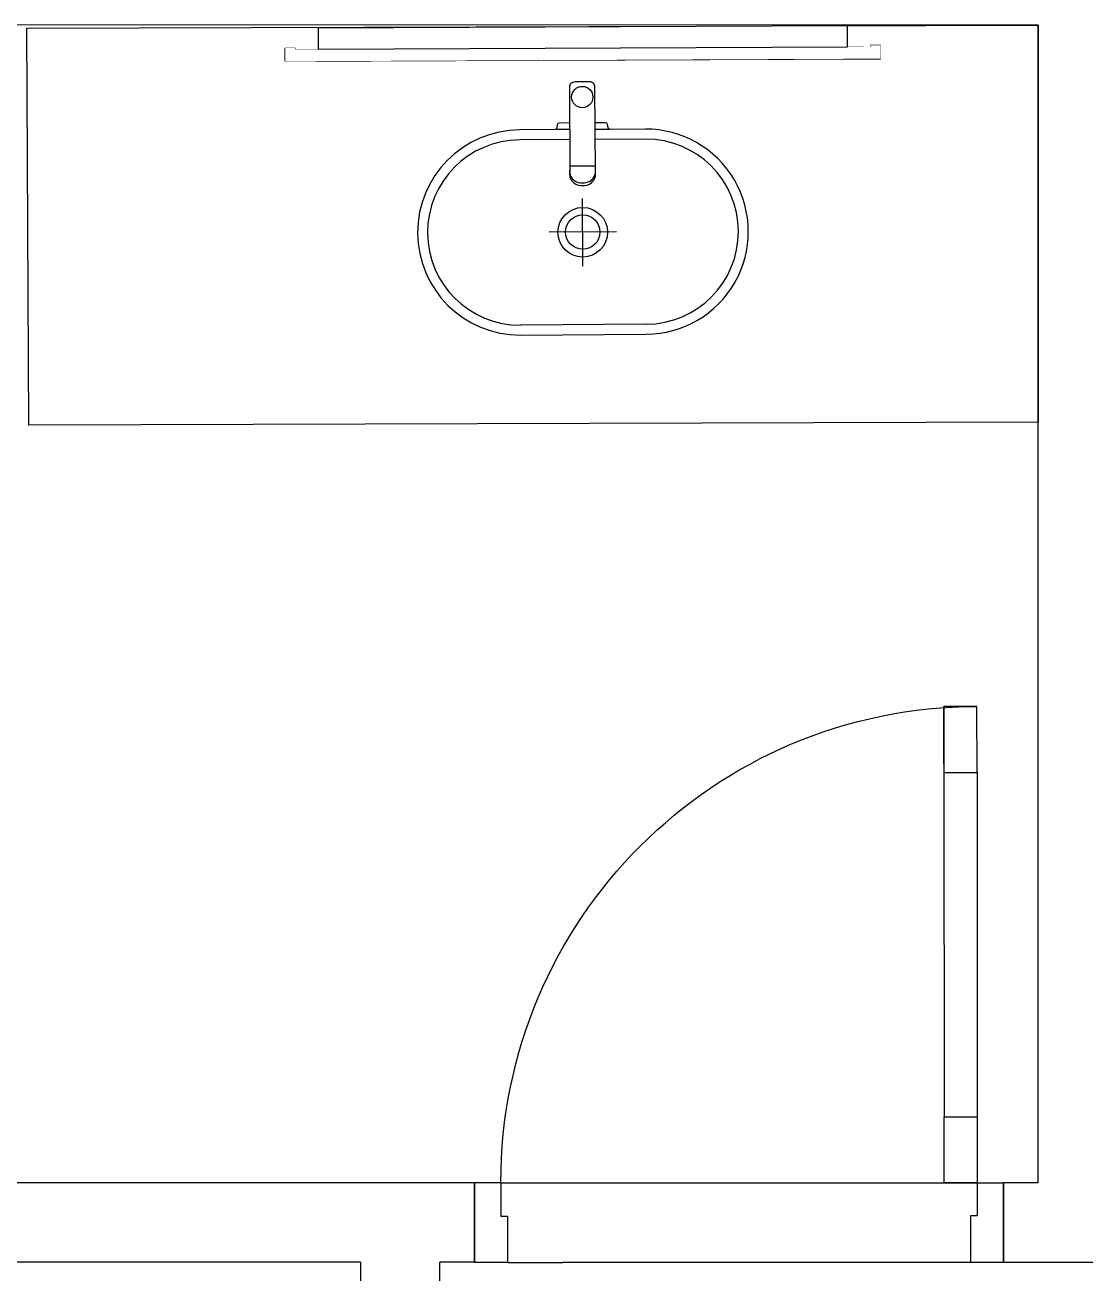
# Model space of a CAD drawing. Extents: x -678889171 to 586587, y -792238163 to 335485.
# Drawn here: x 84183 to 85786, y 71441 to 73327 of the extents above; entities that cross this region are included whole.
import ezdxf

# ---------------------------------------------------------------- set-up
doc = ezdxf.new("R2010")
doc.units = 0
doc.header["$MEASUREMENT"] = 0
doc.set_wipeout_variables(frame=1)
doc.linetypes.add('XR-A-TYP35$0$XR-A-TYP-3-9-10$0$XR-A-TYP-2-3-4-6-7-8-9-10$0$HIDDEN', pattern=[0.375, 0.25, -0.125])
doc.layers.get('0').update_dxf_attribs({"color": 8})
for name, color, linetype in [('XR-A-9TH-FLOOR$0$A-WALL', 252, 'Continuous'), ('XR-A-TYP35$0$XR-A-TYP-3-9-10$0$A-FURN-SANT', 252, 'Continuous'), ('XR-A-TYP35$0$XR-A-TYP-3-9-10$0$A-WALL', 252, 'Continuous'), ('XR-A-TYP35$0$XR-A-TYP-3-9-10$0$I-WIPEOUT', 252, 'Continuous'), ('XR-A-TYP35$0$XR-A-TYP-3-9-10$0$XR-A-TYP-2-3-4-6-7-8-9-10$0$A-DOOR', 252, 'Continuous'), ('XR-A-TYP35$0$XR-A-TYP-3-9-10$0$XR-A-TYP-2-3-4-6-7-8-9-10$0$A-FLOR-OVHD', 252, 'XR-A-TYP35$0$XR-A-TYP-3-9-10$0$XR-A-TYP-2-3-4-6-7-8-9-10$0$HIDDEN')]:
    doc.layers.add(name, color=color, linetype=linetype)

# ---------------------------------------------------------------- blocks, each defined once
blk = doc.blocks.new('*U1407')
for points in [[(-30, 1085), (-32, 1085), (-32, 1098), (-50, 1098), (-50, 1100), (-30, 1100)], [(-44, 202), (-50, 202), (-50, 1098), (-44, 1098)], [(-32, 202), (-32, 1098), (-44, 1098), (-44, 202)], [(-30, 215), (-32, 215), (-32, 202), (-50, 202), (-50, 200), (-30, 200)]]:
    blk.add_lwpolyline(points, close=True)
blk.add_wipeout([(0, 250), (-32, 250), (-32, 215), (-30, 215), (-30, 200), (-50, 200), (-50, 1100), (-30, 1100), (-30, 1085), (-32, 1085), (-32, 1050), (0, 1050)]).dxf.layer = 'XR-A-TYP35$0$XR-A-TYP-3-9-10$0$I-WIPEOUT'
blk.add_lwpolyline([(0, 250), (-32, 250), (-32, 1050), (0, 1050)], close=True)
blk = doc.blocks.new('XR-A-TYP35$0$XR-A-TYP-3-9-10$0$A$C1e9f3e9b')
at = {"layer": 'XR-A-TYP35$0$XR-A-TYP-3-9-10$0$A-FURN-SANT'}
blk.add_circle((0, 0), 16.1, dxfattribs=at)
blk.add_wipeout([(358.4, 96.7), (359.7, -93.3), (340.9, -178.2), (295.9, -224), (219.8, -251), (151.8, -246.1), (102.7, -216.6), (71.6, -181.4), (49.7, -94.6), (48.4, 95.4), (66.7, 174.5), (103.5, 217), (175.6, 249.7), (242.7, 248.1), (282.8, 229.3), (329.4, 184.3)]).dxf.layer = 'XR-A-TYP35$0$XR-A-TYP-3-9-10$0$A-FURN-SANT'
for p, q in [((63.4, 95.5), (64, 19.6)), ((343.4, 96.6), (344.7, -93.4)), ((48.9, 42), (49, 19.5)), ((203.8, 51.8), (204.3, -50.1)), ((103.9, -18.9), (103.8, 19.7)), ((255.5, 1.1), (153.1, 0.6)), ((49.1, -19.1), (49.2, -41.6)), ((64.1, -19), (64.7, -94.5))]:
    blk.add_line(p, q, dxfattribs=at)
for points in [[(39.1, -19.1), (39.2, -34.8, 0.36397), (41.7, -37.8), (46.7, -38.6, -0.36397), (49.2, -41.6), (49.7, -94.6, 1), (359.7, -93.3), (358.4, 96.7, 1), (48.4, 95.4), (48.9, 42, -0.36397), (46.4, 39), (41.4, 38.1, 0.36397), (38.9, 35.1), (39, 19.5)], [(108.3, -18.9, 0.465324), (129.5, -2.5), (129.4, 3.6, 0.465324), (108.1, 19.8)]]:
    blk.add_lwpolyline(points, format="xyb", dxfattribs=at)
blk.add_lwpolyline([(-14.8, -19.4), (112.4, -18.8, 0.465324), (133.5, -2.5), (133.5, 3.6, 0.465324), (112.2, 19.8), (-15, 19.2, 0.414214), (-23, 11.1), (-22.9, -11.3, 0.414214)], format="xyb", close=True, dxfattribs=at)
for centre, radius in [((204.3, 0.8), 37.5), ((204, 0.8), 26)]:
    blk.add_circle(centre, radius, dxfattribs=at)
for centre, start, end in [((203.4, 96.1), 0.2386, 180.2386), ((204.7, -93.9), 180.2386, 0.2386)]:
    blk.add_arc(centre, 140, start, end, dxfattribs=at)
blk = doc.blocks.new('*U1408')
for p, q in [((0, -20), (0, -140)), ((50, -20), (0, -20)), ((50, -90), (50, -20)), ((750, -90), (750, -20)), ((750, -20), (800, -20)), ((800, -20), (800, -140)), ((40, -140), (40, -90)), ((40, -90), (50, -90)), ((760, -90), (750, -90)), ((760, -140), (760, -90)), ((40, -140), (0, -140)), ((760, -140), (800, -140)), ((710, -760), (710, -240)), ((760, -760), (760, -240))]:
    blk.add_line(p, q)
for points in [[(710, -240), (760, -240), (760, -140), (710, -140), (710, -227)], [(710, -760), (760, -760), (760, -860), (710, -860), (710, -773), (710, -860)]]:
    blk.add_lwpolyline(points, close=True)
blk.add_arc((760, -140), 720, 180, 270)
at = {"layer": 'XR-A-TYP35$0$XR-A-TYP-3-9-10$0$XR-A-TYP-2-3-4-6-7-8-9-10$0$A-FLOR-OVHD'}
for p, q in [((50, -20), (750, -20)), ((40, -140), (760, -140))]:
    blk.add_line(p, q, dxfattribs=at)
blk = doc.blocks.new('XR-A-TYP35')
at = {"layer": 'XR-A-TYP35$0$XR-A-TYP-3-9-10$0$A-FURN-SANT'}
blk.add_lwpolyline([(88515.3, 59205), (86989.4, 59200.2), (86986.7, 59800.2), (88515.3, 59805)], close=True, dxfattribs=at)
at = {"layer": 'XR-A-TYP35$0$XR-A-TYP-3-9-10$0$A-WALL'}
for p, q in [((88515.3, 59805), (85941, 59805.1)), ((88515.3, 58055), (88515.3, 59805)), ((87663.1, 58055), (85480.6, 58055.1)), ((87663.1, 58055), (87663.1, 57935)), ((88515.3, 58055), (88463.1, 58055)), ((88463.1, 58055), (88463.1, 57935)), ((87491, 57935), (85260.6, 57935.1)), ((87491, 57935), (87491, 54875.1)), ((87663.1, 57935), (87611, 57935)), ((87611, 54875.1), (87611, 57935)), ((88463.1, 57935), (89470.4, 57935))]:
    blk.add_line(p, q, dxfattribs=at)
at = {"layer": 'XR-A-TYP35$0$XR-A-TYP-3-9-10$0$XR-A-TYP-2-3-4-6-7-8-9-10$0$A-DOOR', "extrusion": (-5.16977e-15, 2.53597e-11, -1), "zscale": -1, "rotation": 179.9883198061664}
blk.add_blockref('*U1408', (-87663.2, 57914.9, 0), dxfattribs=at)
at = {"layer": 'XR-A-TYP35$0$XR-A-TYP-3-9-10$0$A-FURN-SANT', "xscale": -1, "rotation": 270.2533481335511}
blk.add_blockref('*U1407', (87177.1, 59799.3), dxfattribs=at)
at = {"layer": 'XR-A-TYP35$0$XR-A-TYP-3-9-10$0$A-FURN-SANT', "rotation": 270.0147797036847}
blk.add_blockref('XR-A-TYP35$0$XR-A-TYP-3-9-10$0$A$C1e9f3e9b', (87826.2, 59696.1, 0), dxfattribs=at)

msp = doc.modelspace()

# ---------------------------------------------------------------- block references
at = {"layer": 'XR-A-9TH-FLOOR$0$A-WALL'}
msp.add_blockref('XR-A-TYP35', (-2800.4, 13522.1), dxfattribs=at)

doc.saveas('drawing.dxf')
